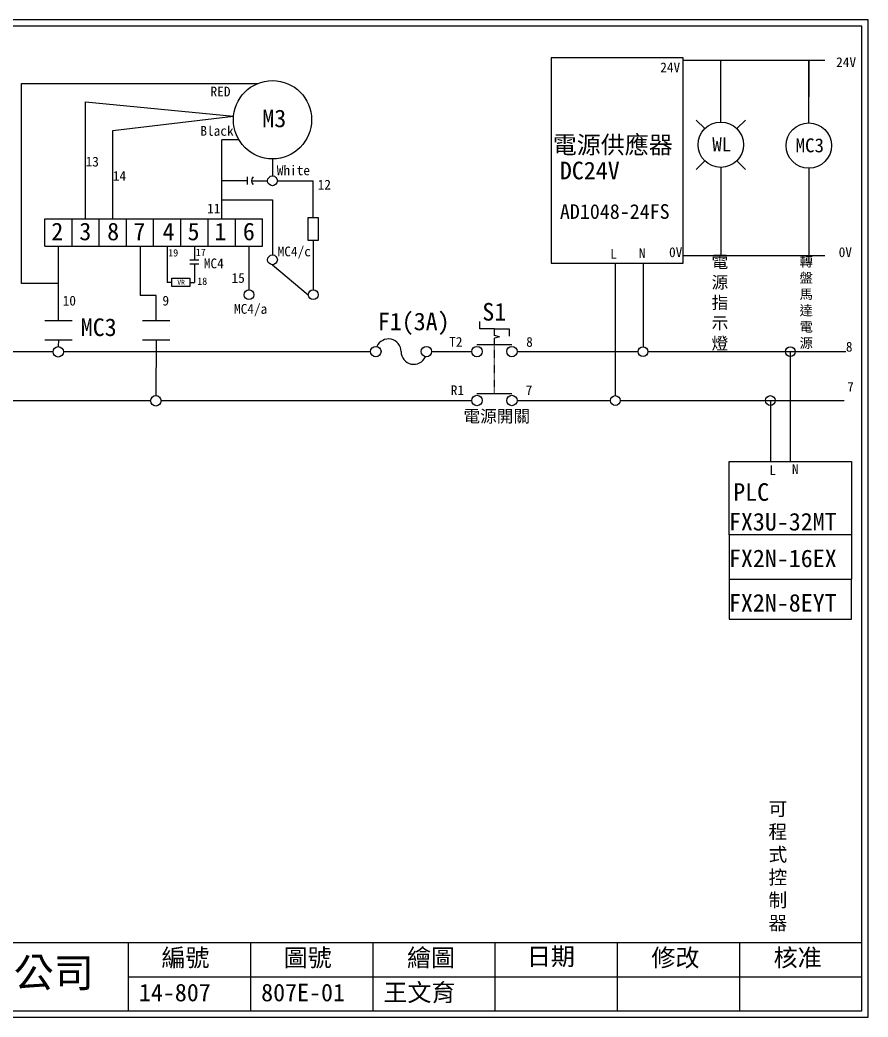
# Model space of a CAD drawing. Extents: x 10 to 297, y 3 to 207.
# Drawn here: x 123.5 to 297, y 3 to 207 of the extents above; entities that cross this region are included whole.
import ezdxf
from ezdxf.enums import TextEntityAlignment as Align

# ---------------------------------------------------------------- set-up
doc = ezdxf.new("R2010")
doc.units = 0
doc.linetypes.add('DASHED', pattern=[0.2, 0.1, -0.1])
doc.layers.get('0').update_dxf_attribs({"linetype": 'CONTINUOUS'})
for name, color, linetype in [('7', 7, 'CONTINUOUS'), ('圖框層', 7, 'CONTINUOUS'), ('標尺寸層', 3, 'CONTINUOUS')]:
    doc.layers.add(name, color=color, linetype=linetype)
doc.styles.add('CNS', font='romanc.shx', dxfattribs={"bigfont": 'chineset.shx'})
doc.styles.add('STSL', font='KAIU.TTF')

# ---------------------------------------------------------------- blocks, each defined once
blk = doc.blocks.new('FUSE')
at = {"color": 7}
for p, q in [((0, 0), (2.14, 0)), ((14.64, 0), (16.78, 0))]:
    blk.add_line(p, q, dxfattribs=at)
for centre in [(3.21, 0), (13.56, 0)]:
    blk.add_circle(centre, 1.07)
for centre, start, end in [((5.8, 0), 0, 156.116), ((10.98, 0), 180, 336.116)]:
    blk.add_arc(centre, 2.59, start, end, dxfattribs=at)

msp = doc.modelspace()

# ---------------------------------------------------------------- linework, layer by layer
for p, q in [((259.19, 199.2), (232.19, 199.2)), ((232.19, 199.2), (232.19, 157.2)), ((259.19, 157.2), (259.19, 199.2)), ((288.16, 198.67), (259.19, 198.67)), ((266.88, 189.99), (266.88, 198.67)), ((266.88, 186.09), (266.88, 189.99)), ((284.88, 185.91), (284.88, 189.81)), ((263.6, 184.73), (261.83, 186.5)), ((270.16, 184.73), (271.93, 186.5)), ((263.6, 178.17), (261.83, 176.4)), ((270.16, 178.17), (271.93, 176.4)), ((266.88, 176.81), (266.88, 172.86)), ((284.88, 176.63), (284.88, 172.68)), ((266.88, 172.86), (266.88, 158.72)), ((284.88, 172.68), (284.88, 158.54)), ((232.19, 157.2), (255.19, 157.2)), ((245.3, 157.2), (245.3, 130.12)), ((250.97, 157.2), (250.97, 140.12)), ((255.19, 157.2), (259.19, 157.2)), ((288.16, 158.72), (259.19, 158.72)), ((217.58, 143.77), (217.58, 145.27)), ((220.58, 143.77), (217.58, 143.77)), ((220.58, 143.77), (223.58, 143.77)), ((223.58, 143.77), (223.58, 142.27)), ((221.58, 142.16), (220.58, 142.43)), ((221.58, 142.16), (220.58, 141.89)), ((120.46, 139.12), (130.29, 139.12)), ((132.43, 139.12), (195.24, 139.12)), ((207.73, 139.12), (215.94, 139.12)), ((207.73, 139.12), (215.94, 139.12)), ((209.87, 139.12), (215.94, 139.12)), ((225.23, 139.12), (249.97, 139.12)), ((251.97, 139.12), (292.46, 139.12)), ((281.11, 116.64), (281.11, 139.12)), ((100.46, 129.12), (150.25, 129.12)), ((152.39, 129.12), (215.94, 129.12)), ((225.23, 129.12), (244.3, 129.12)), ((246.3, 129.12), (292.09, 129.12)), ((268.61, 116.64), (293.61, 116.64)), ((268.61, 101.64), (268.61, 116.64)), ((293.61, 116.64), (293.61, 101.64)), ((293.61, 101.64), (268.61, 101.64))]:
    msp.add_line(p, q)
for centre, radius in [((175.18, 186.55), 8), ((266.88, 181.45), 4.64), ((284.88, 181.27), 4.64), ((131.36, 139.08), 1.07), ((250.97, 139.12), 1), ((151.32, 129.06), 1.07), ((245.3, 129.12), 1)]:
    msp.add_circle(centre, radius)
at = {"layer": '7'}
for p, q in [((220.58, 142.43), (220.58, 143.77)), ((220.58, 140.55), (220.58, 141.89)), ((217.01, 140.55), (224.15, 140.55)), ((217.01, 130.55), (224.15, 130.55))]:
    msp.add_line(p, q, dxfattribs=at)
at = {"layer": '7', "linetype": 'DASHED'}
msp.add_line((220.58, 130.55), (220.58, 140.55), dxfattribs=at)
at = {"layer": '7'}
for centre in [(217.01, 139.12), (224.15, 139.12), (217.01, 129.12), (224.15, 129.12)]:
    msp.add_circle(centre, 1.07, dxfattribs=at)
at = {"layer": '圖框層', "color": 7}
for p, q in [((297, 206.97), (10, 206.97)), ((297, 3), (297, 206.97)), ((295.75, 205.72), (11.25, 205.72)), ((295.75, 4.25), (295.75, 205.72)), ((11.25, 18.25), (295.75, 18.25)), ((145.75, 4.25), (145.75, 18.25)), ((170.75, 4.25), (170.75, 18.25)), ((195.75, 4.25), (195.75, 18.25)), ((220.75, 4.25), (220.75, 18.25)), ((245.75, 4.25), (245.75, 18.25)), ((270.75, 4.25), (270.75, 18.25)), ((145.75, 11.25), (295.75, 11.25)), ((11.25, 4.25), (295.75, 4.25)), ((10, 3), (297, 3))]:
    msp.add_line(p, q, dxfattribs=at)
at = {"layer": '標尺寸層', "color": 7}
for p, q in [((284.88, 189.81), (284.88, 198.67)), ((284.88, 198.67), (284.88, 191.27)), ((123.86, 153.09), (123.86, 193.99)), ((123.86, 193.99), (172.24, 193.99)), ((136.95, 166.26), (136.95, 190.19)), ((136.95, 190.19), (167.22, 187.31)), ((142.52, 184.33), (167.22, 187.31)), ((142.52, 166.26), (142.52, 184.33)), ((168.28, 182.47), (164.79, 182.47)), ((164.79, 166.26), (164.79, 182.47)), ((175.18, 178.55), (175.18, 175.06)), ((170, 174.06), (164.79, 174.06)), ((170, 174.85), (170, 173.28)), ((170.9, 174.06), (174.18, 174.06)), ((176.18, 174.06), (183.51, 174.06)), ((183.51, 166.59), (183.51, 174.06)), ((164.82, 170.18), (175.18, 170.18)), ((175.18, 170.18), (175.18, 158.9)), ((128.6, 160.69), (128.6, 166.26)), ((128.6, 166.26), (134.17, 166.26)), ((134.17, 160.69), (134.17, 166.26)), ((134.17, 160.69), (134.17, 166.26)), ((134.17, 166.26), (139.74, 166.26)), ((139.74, 160.69), (139.74, 166.26)), ((139.74, 160.69), (139.74, 166.26)), ((139.74, 166.26), (145.31, 166.26)), ((145.31, 160.69), (145.31, 166.26)), ((145.31, 160.69), (145.31, 166.26)), ((145.31, 166.26), (150.87, 166.26)), ((150.87, 160.69), (150.87, 166.26)), ((150.87, 160.69), (150.87, 166.26)), ((150.87, 166.26), (156.44, 166.26)), ((156.44, 160.69), (156.44, 166.26)), ((156.44, 160.69), (156.44, 166.26)), ((156.44, 166.26), (162.01, 166.26)), ((162.01, 160.69), (162.01, 166.26)), ((162.01, 160.69), (162.01, 166.26)), ((162.01, 166.26), (167.58, 166.26)), ((167.58, 160.69), (167.58, 166.26)), ((167.58, 160.69), (167.58, 166.26)), ((167.58, 166.26), (173.14, 166.26)), ((173.14, 160.69), (173.14, 166.26)), ((183.51, 161.82), (183.51, 151.75)), ((128.6, 160.69), (134.17, 160.69)), ((131.39, 145.48), (131.39, 160.69)), ((134.17, 160.69), (139.74, 160.69)), ((139.74, 160.69), (145.31, 160.69)), ((145.31, 160.69), (150.87, 160.69)), ((148.09, 160.69), (148.09, 150.61)), ((150.87, 160.69), (156.44, 160.69)), ((153.66, 160.69), (153.66, 153.29)), ((156.44, 160.69), (162.01, 160.69)), ((159.22, 160.69), (159.22, 157.9)), ((162.01, 160.69), (167.58, 160.69)), ((167.58, 160.69), (173.14, 160.69)), ((170.36, 160.69), (170.36, 151.75)), ((158.24, 157.9), (160.13, 157.9)), ((158.24, 157.06), (160.13, 157.06)), ((159.22, 157.06), (159.22, 153.29)), ((175.18, 156.9), (182.51, 150.75)), ((131.39, 153.09), (123.86, 153.09)), ((154.62, 153.29), (153.66, 153.29)), ((158.24, 153.29), (159.22, 153.29)), ((151.39, 150.61), (148.09, 150.61)), ((151.39, 145.48), (151.39, 150.61)), ((128.6, 145.48), (134.17, 145.48)), ((148.6, 145.48), (154.17, 145.48)), ((128.6, 141.51), (134.17, 141.51)), ((131.38, 141.51), (131.37, 140.15)), ((148.6, 141.51), (154.17, 141.51)), ((151.37, 141.51), (151.35, 130.13)), ((277.03, 129.15), (277.03, 116.64)), ((268.61, 101.64), (268.61, 92.55)), ((293.61, 101.64), (293.61, 92.55)), ((268.61, 92.55), (293.61, 92.55)), ((268.61, 92.55), (268.61, 84.36)), ((293.61, 84.36), (293.61, 92.55)), ((268.61, 84.36), (293.61, 84.36))]:
    msp.add_line(p, q, dxfattribs=at)
for points in [[(182.49, 166.59), (184.54, 166.59), (184.54, 161.82), (182.49, 161.82)], [(154.62, 154.15), (158.24, 154.15), (158.24, 152.42), (154.62, 152.42)]]:
    msp.add_lwpolyline(points, close=True, dxfattribs=at)
for centre in [(175.18, 174.06), (175.18, 157.9), (170.36, 150.75), (183.51, 150.75), (281.11, 139.12), (277.03, 129.12)]:
    msp.add_circle(centre, 1, dxfattribs=at)
msp.add_arc((172.09, 174.06), 1.19, 138.7324, 221.2676, dxfattribs=at)

# ---------------------------------------------------------------- block references
at = {"color": 7}
msp.add_blockref('FUSE', (193.1, 139.12), dxfattribs=at)

# ---------------------------------------------------------------- texts
for s, p in [('WL', (267.08, 181.5)), ('MC3', (285.08, 181.32))]:
    msp.add_text(s, height=2.856, dxfattribs=at).set_placement(p, align=Align.MIDDLE_CENTER)
at = {"layer": '圖框層', "color": 4, "style": 'STSL'}
for s, height, p in [('24V', 2, (254.49, 196.26)), ('24V', 2, (290.47, 197.32)), ('RED', 2, (162.51, 191.31)), ('M3', 3.6, (173.1, 185.03)), ('Black', 2, (160.43, 183.28)), ('電源供應器', 3.6, (232.5, 179.63)), ('13', 2, (136.95, 176.99)), ('DC24V', 3.6, (233.96, 174.37)), ('14', 2, (142.52, 174.06)), ('White', 2, (176.05, 175.21)), ('12', 2, (184.42, 172.28)), ('11', 2, (161.81, 167.4)), ('AD1048-24FS', 3, (233.97, 166.28)), ('2', 3.6, (129.94, 161.9)), ('3', 3.6, (135.66, 161.9)), ('8', 3.6, (141.37, 161.9)), ('7', 3.6, (146.73, 161.9)), ('4', 3.6, (152.69, 161.9)), ('5', 3.6, (157.81, 161.9)), ('1', 3.6, (163.29, 161.9)), ('6', 3.6, (169.12, 161.9)), ('19', 1.5, (153.85, 158.58)), ('17', 1.5, (159.49, 158.69)), ('MC4/c', 2, (176.23, 158.61)), ('L', 2, (244.26, 158.11)), ('N', 2, (250.12, 158.26)), ('0V', 2, (256.29, 158.46)), ('0V', 2, (290.99, 158.46)), ('MC4', 2, (161.13, 156.17)), ('15', 2, (166.8, 153.19)), ('VR', 1, (155.71, 152.81)), ('18', 1.5, (159.79, 152.78)), ('10', 2, (132.26, 148.55)), ('9', 2, (152.67, 148.55)), ('MC4/a', 2, (167.31, 146.86)), ('S1', 3.6, (218.1, 145.47)), ('F1(3A)', 3.6, (196.72, 143.49)), ('MC3', 3.6, (135.96, 142.31)), ('T2', 2, (211.32, 140.11)), ('8', 2, (227.07, 140.11)), ('8', 2, (292.46, 139.12)), ('7', 2, (292.73, 130.9)), ('R1', 2, (211.64, 130.22)), ('7', 2, (226.97, 130.22)), ('L', 2, (276.8, 113.88)), ('N', 2, (281.44, 114.06)), ('PLC', 3.6, (269.42, 108.6)), ('FX3U-32MT', 3.6, (268.54, 102.53)), ('FX2N-16EX', 3.6, (268.54, 95.03)), ('FX2N-8EYT', 3.6, (268.54, 85.94)), ('編號', 3.6, (152.47, 13.34)), ('圖號', 3.6, (177.47, 13.34)), ('繪圖', 3.6, (202.69, 13.34)), ('日期', 3.6, (227.22, 13.59)), ('修改', 3.6, (252.69, 13.34)), ('核准', 3.6, (277.69, 13.34)), ('泓陞自動化科技有限公司', 6, (48.6, 9.08)), ('王文育', 3.6, (197.86, 6.22)), ('14-807', 3.6, (147.86, 6.22)), ('807E-01', 3.6, (172.86, 6.22))]:
    msp.add_text(s, height=height, dxfattribs=at).set_placement(p)
at = {"layer": '標尺寸層', "color": 7, "attachment_point": 1, "style": 'CNS'}
for s, insert, char_height, width in [('{\\fDFKai-SB|b0|i0|c136|p65;電\\P源指示燈}', (264.99, 158.72), 2.5, 4.1392), ('{\\fDFKai-SB|b0|i0|c136|p65;轉盤馬達電源}', (282.99, 158.54), 2, 4.1392), ('{\\fDFKai-SB|b0|i0|c136|p65;電源開關}', (214.23, 127.16), 2.5, 14.0847), ('{\\fDFKai-SB|b0|i0|c136|p65;可程式控制器}', (276.64, 46.99), 2.8, 5.4243)]:
    msp.add_mtext(s, dxfattribs=dict(at, insert=insert, char_height=char_height, width=width))

doc.saveas('drawing.dxf')
